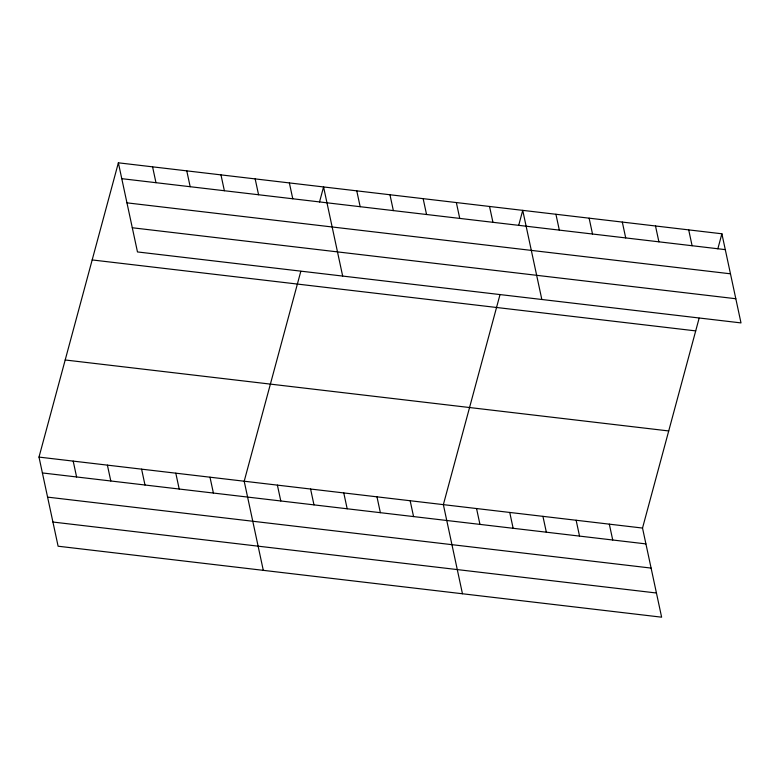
<?xml version="1.0" encoding="UTF-8"?>
<svg xmlns="http://www.w3.org/2000/svg" width="780" height="780" viewBox="0 0 780 780"><rect width="100%" height="100%" fill="white"/><g stroke="black" fill="none" stroke-linecap="round" stroke-linejoin="round"><path stroke-width="1.17" d="M699.133 318.181L642.525 528.06L661.625 617.185L58.11 546.215L39 457.09L118.375 162.815L721.89 233.785L741 322.91L137.475 251.94L118.375 162.815M300.807 271.343L244.198 481.221L263.299 570.346M319.517 201.981L323.573 186.947L342.673 276.071M499.97 294.762L443.362 504.641L462.462 593.765M518.681 225.4L522.736 210.366L541.837 299.491M717.844 248.81L721.89 233.785M121.768 178.669L725.293 249.629M126.955 202.849L730.48 273.809M132.298 227.76L735.813 298.73M92.177 259.935L695.701 330.895M65.189 359.98L668.713 430.95M39 457.09L642.525 528.06M42.393 472.943L645.918 543.904M47.58 497.123L651.105 568.084M52.923 522.034L656.438 593.005M688.701 229.886L692.094 245.729M655.502 225.976L658.905 241.829M622.313 222.076L625.706 237.929M589.124 218.176L592.517 234.019M555.925 214.266L559.328 230.12M609.326 524.16L612.729 540.004M576.137 520.25L579.53 536.104M489.538 206.466L492.94 222.31M542.938 516.35L546.341 532.194M456.349 202.556L459.742 218.41M509.75 512.45L513.142 528.294M423.15 198.656L426.553 214.51M476.551 508.541L479.953 524.394M389.961 194.756L393.354 210.6M356.762 190.846L360.165 206.7M410.163 500.741L413.566 516.584M376.974 496.831L380.367 512.684M289.37 182.929L292.773 198.773M343.775 492.931L347.178 508.784M255.167 178.903L258.57 194.756M310.586 489.031L313.979 504.875M220.974 174.886L224.367 190.73M277.387 485.121L280.79 500.975M186.771 170.859L190.174 186.713M152.578 166.842L155.971 182.686M209.995 477.204L213.398 493.048M175.802 473.177L179.195 489.031M141.599 469.16L144.992 485.004M107.396 465.133L110.799 480.987M73.203 461.116L76.596 476.96"/></g></svg>
